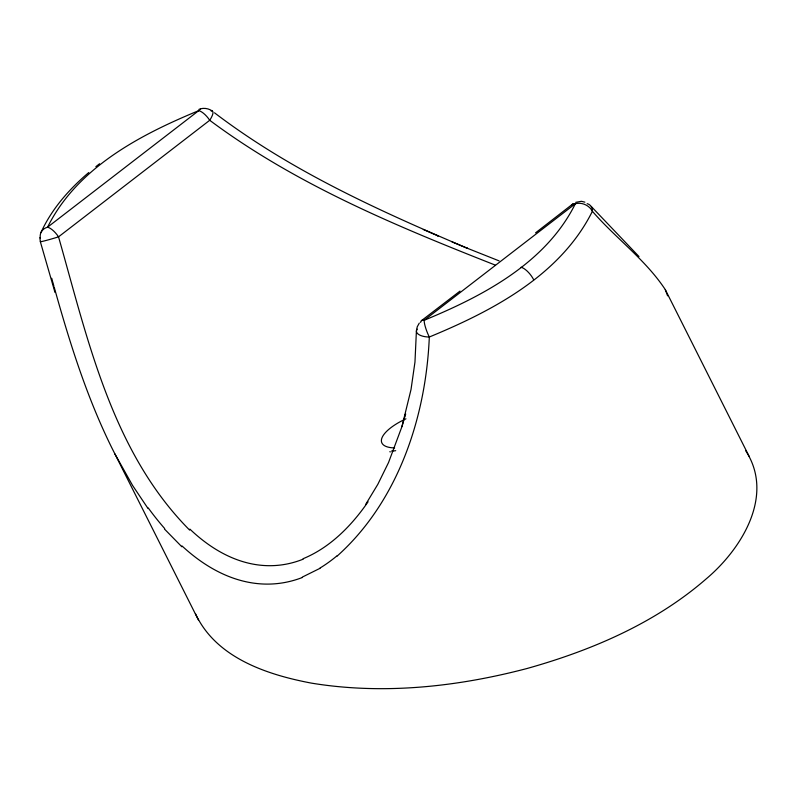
<?xml version="1.0" encoding="UTF-8"?>
<svg xmlns="http://www.w3.org/2000/svg" width="797" height="797" viewBox="0 0 797 797"><rect width="100%" height="100%" fill="white"/><g stroke="black" fill="none" stroke-linecap="round" stroke-linejoin="round"><path stroke-width="1.2" d="M419.312 323.064L417.239 326.81L416.403 331.074L414.968 362.047L411.033 389.444L401.957 426.584L388.547 462.509L377.828 484.317L365.833 504.152M401.957 426.584L405.633 413.872L405.045 415.865M40.936 232.585C51.675 209.023 69.13 189.168 88.756 172.541M368.065 501.801C351.626 525.671 330.297 547.469 303.109 558.707M336.922 556.276C398.082 501.622 425.947 417.249 429.314 337.011A13.18 2.68 68.6 0 1 424.173 320.274L575.364 203.713A13.18 10.789 23.9 0 1 592.39 211.285C615.732 238.273 645.57 259.673 665.296 289.63L749.021 456.133M95.869 166.653L99.585 163.744M535.584 232.834L572.625 204.112M420.607 322.396A13.18 5.161 52.4 0 1 424.173 320.274C482.972 296.016 545.975 263.06 575.364 203.713A13.18 5.161 52.4 0 0 571.907 205.307M417.14 329.161A13.18 5.987 -0.6 0 0 429.314 337.011C492.725 310.81 560.57 275.184 592.39 211.285A13.18 9.245 -41.2 0 0 587.18 203.653M421.434 320.673L459.989 291.114M319.995 568.331L302.282 577.108M575.663 202.348L581.421 201.302L584.898 202.159M200.495 108.79C204.59 107.744 209.163 108.631 212.53 111.201M390.4 451.909L389.793 451.74M495.196 265.072C395.989 225.989 295.717 184.406 209.721 120.287A13.18 5.171 52.4 0 0 198.752 110.634C139.953 134.882 76.96 167.838 47.571 227.185A13.18 10.789 23.9 0 0 40.318 238.044M499.081 260.878L466.414 247.887M451.969 241.87L467.5 248.335C379.492 210.906 290.975 171.066 214.503 112.805M423.277 229.486L438.191 236.002L437.324 235.613M181.836 546.762L164.531 529.108M189.636 530.105C111.849 451.789 87.79 339.422 58.53 236.848A13.18 5.161 52.4 0 0 47.571 227.185L198.752 110.634A13.18 2.68 68.6 0 1 200.525 109.548M638.985 256.534L591.344 206.572M148.073 508.566L132.561 485.433L114.878 453.901M745.763 450.843C774.883 495.575 741.479 549.203 706.142 578.931C655.144 623.244 591.583 650.382 527.106 668.484C457.129 686.875 383.317 694.924 311.517 683.139C267.055 674.74 215.907 657.864 195.444 613.65M198.563 620.265L111.61 447.396C86.445 396.308 69.409 341.734 54.146 287.01M665.296 289.63L667.587 295.817M54.983 292.419L40.328 241.66L39.85 237.675M52.622 281.55L53.837 285.924M51.715 278.273L52.323 280.464M521.069 267.254A13.18 5.161 52.4 0 1 533.701 279.797M164.69 528.56A352.712 189.038 84.4 0 1 148.282 507.988M302.352 577.496A323.164 175.43 85.1 0 1 182.025 545.955M336.822 555.967A352.005 192.386 84.5 0 1 319.936 568.092M40.836 241.352A13.18 0.568 -16.4 0 0 44.831 240.794A13.18 0.568 -16.4 0 0 58.53 236.848L209.721 120.287A13.18 3.836 -50.9 0 0 211.085 110.922M303.189 559.165A297.241 161.502 85.5 0 1 189.875 529.108M394.615 447.924A39.491 14.177 -20.3 0 1 405.942 418.823M395.701 450.684A39.481 12.085 -29.8 0 1 391.457 451.042"/></g></svg>
